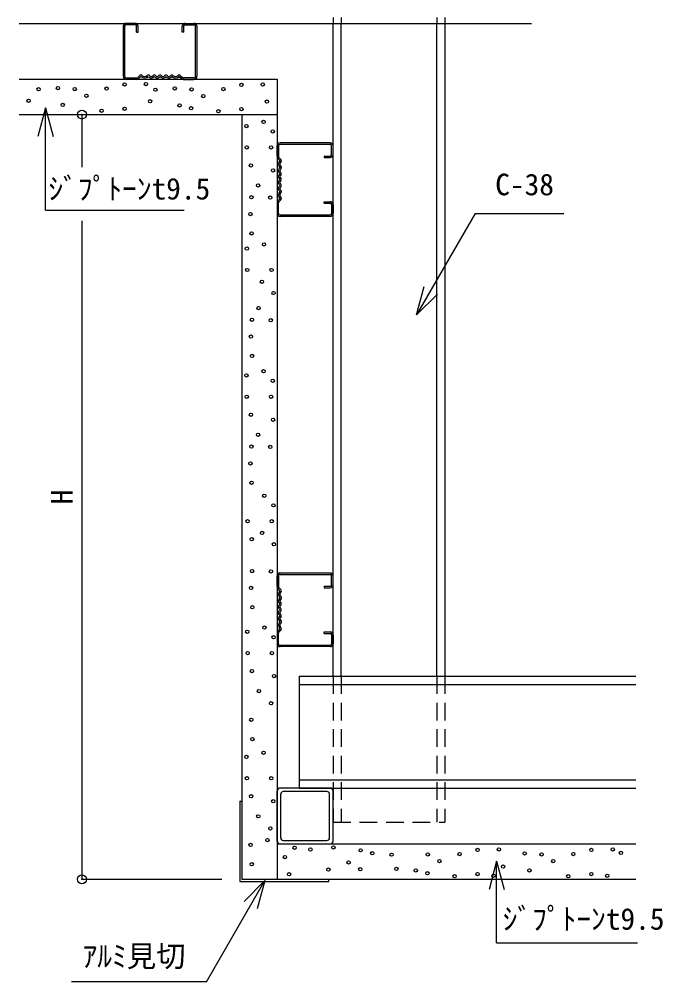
# Model space of a CAD drawing. Units: millimetres, scale not verified. Extents: x -688 to 687, y -487 to 475.
# Drawn here: x -367.9 to -149.3, y -186.4 to 140.6 of the extents above; entities that cross this region are included whole.
import ezdxf
from ezdxf.enums import TextEntityAlignment as Align

# ---------------------------------------------------------------- set-up
doc = ezdxf.new("R2010")
doc.units = ezdxf.units.MM
doc.header["$LTSCALE"] = 5
doc.header["$PDMODE"] = 32
doc.header["$PDSIZE"] = 3
doc.linetypes.add('DASHED1', pattern=[1.8, 1.2, -0.6])
for name, color, linetype in [('1-1_中線', 7, 'Continuous'), ('1-2_太線１', 2, 'Continuous'), ('1-3_太線２', 3, 'Continuous'), ('1-4_細線', 6, 'Continuous'), ('1-5_寸法', 4, 'Continuous'), ('1-6_文字', 4, 'Continuous'), ('1-9_ハッチ', 4, 'Continuous')]:
    doc.layers.add(name, color=color, linetype=linetype)
doc.styles.add('ＭＳ ゴシック', font='')
doc.styles.get('ＭＳ ゴシック').set_extended_font_data('MS Gothic')

msp = doc.modelspace()

# ---------------------------------------------------------------- linework, layer by layer
at = {"layer": '1-1_中線', "linetype": 'DASHED1'}
for p, q in [((-261.284, 177.223), (-261.284, 139.223)), ((-258.504, 177.223), (-258.504, 139.223)), ((-226.064, 177.223), (-226.064, 139.223)), ((-223.284, 177.223), (-223.284, 139.223)), ((-258.504, -82.556), (-258.504, -132.088)), ((-226.064, -82.556), (-226.064, -132.088)), ((-223.284, -82.556), (-223.284, -132.088))]:
    msp.add_line(p, q, dxfattribs=at)
at = {"layer": '1-1_中線'}
for p, q in [((-367.861, 139.223), (-193.871, 139.223)), ((-261.284, -82.556), (-261.284, 139.223)), ((-258.504, -82.556), (-258.504, 139.223)), ((-226.064, -82.556), (-226.064, 139.223)), ((-223.284, 139.223), (-223.284, -82.556)), ((-272.852, -82.556), (-272.852, -120.556)), ((-272.852, -82.556), (-158.497, -82.556)), ((-272.852, -85.336), (-158.497, -85.336)), ((-272.852, -117.776), (-158.497, -117.776)), ((-272.852, -120.556), (-158.497, -120.556))]:
    msp.add_line(p, q, dxfattribs=at)
at = {"layer": '1-1_中線', "linetype": 'DASHED1'}
msp.add_lwpolyline([(-261.284, -82.556), (-261.284, -132.088), (-223.284, -132.088)], dxfattribs=at)
at = {"layer": '1-2_太線１'}
for p, q in [((-332.527, 138.223), (-332.526, 121.223)), ((-332.026, 121.223), (-332.027, 138.223)), ((-328.527, 139.223), (-331.527, 139.223)), ((-328.527, 138.723), (-331.527, 138.723)), ((-328.027, 136.223), (-328.027, 138.223)), ((-327.527, 136.223), (-327.527, 138.223)), ((-312.527, 136.223), (-312.527, 138.223)), ((-312.027, 136.223), (-312.027, 138.223)), ((-311.527, 139.223), (-308.527, 139.223)), ((-311.527, 138.723), (-308.527, 138.723)), ((-308.028, 121.223), (-308.027, 138.223)), ((-307.527, 138.223), (-307.528, 121.223)), ((-328.027, 136.223), (-327.527, 136.223)), ((-312.027, 136.223), (-312.527, 136.223)), ((-327.588, 120.825), (-326.881, 121.532)), ((-326.881, 121.532), (-327.588, 120.825)), ((-326.527, 121.179), (-327.234, 120.471)), ((-326.527, 121.179), (-327.234, 120.471)), ((-313.527, 121.179), (-312.82, 120.471)), ((-313.174, 121.532), (-312.466, 120.825)), ((-331.527, 120.679), (-327.941, 120.679)), ((-331.527, 120.679), (-327.941, 120.679)), ((-327.941, 120.179), (-331.527, 120.179)), ((-327.941, 120.179), (-331.527, 120.179)), ((-308.527, 120.679), (-312.113, 120.679)), ((-312.113, 120.179), (-308.527, 120.179)), ((-262.284, 98.638), (-279.284, 98.637)), ((-279.284, 98.137), (-262.284, 98.138)), ((-280.328, 94.052), (-280.328, 97.638)), ((-280.328, 94.052), (-280.328, 97.638)), ((-279.828, 97.638), (-279.828, 94.052)), ((-279.828, 97.638), (-279.828, 94.052)), ((-261.784, 94.638), (-261.784, 97.638)), ((-261.284, 94.638), (-261.284, 97.638)), ((-279.328, 92.638), (-280.036, 93.345)), ((-279.328, 92.638), (-280.036, 93.345)), ((-279.682, 93.699), (-278.975, 92.992)), ((-278.975, 92.992), (-279.682, 93.699)), ((-264.284, 94.138), (-262.284, 94.138)), ((-264.284, 94.138), (-264.284, 93.638)), ((-264.284, 93.638), (-262.284, 93.638)), ((-279.328, 79.638), (-280.036, 78.931)), ((-278.975, 79.285), (-279.682, 78.577)), ((-264.284, 78.638), (-262.284, 78.638)), ((-264.284, 78.138), (-264.284, 78.638)), ((-280.328, 78.224), (-280.328, 74.638)), ((-279.828, 74.638), (-279.828, 78.224)), ((-264.284, 78.138), (-262.284, 78.138)), ((-261.784, 77.638), (-261.784, 74.638)), ((-261.284, 77.638), (-261.284, 74.638)), ((-279.284, 74.139), (-262.284, 74.138)), ((-262.284, 73.638), (-279.284, 73.639)), ((-280.328, -52.097), (-280.328, -48.511)), ((-280.328, -52.097), (-280.328, -48.511)), ((-279.828, -48.511), (-279.828, -52.097)), ((-279.828, -48.511), (-279.828, -52.097)), ((-262.284, -47.511), (-279.284, -47.512)), ((-279.284, -48.012), (-262.284, -48.011)), ((-261.784, -51.511), (-261.784, -48.511)), ((-261.284, -51.511), (-261.284, -48.511)), ((-264.284, -52.012), (-262.284, -52.011)), ((-264.284, -52.012), (-264.284, -52.512)), ((-279.328, -53.511), (-280.036, -52.804)), ((-279.328, -53.511), (-280.036, -52.804)), ((-279.682, -52.451), (-278.975, -53.158)), ((-278.975, -53.158), (-279.682, -52.451)), ((-264.284, -52.512), (-262.284, -52.511)), ((-280.328, -67.926), (-280.328, -71.511)), ((-279.328, -66.511), (-280.036, -67.219)), ((-279.828, -71.511), (-279.828, -67.926)), ((-278.975, -66.865), (-279.682, -67.572)), ((-264.284, -67.511), (-262.284, -67.511)), ((-264.284, -68.011), (-264.284, -67.511)), ((-264.284, -68.011), (-262.284, -68.011)), ((-261.784, -68.511), (-261.784, -71.511)), ((-261.284, -68.511), (-261.284, -71.511)), ((-279.284, -72.011), (-262.284, -72.011)), ((-262.284, -72.511), (-279.284, -72.511)), ((-262.284, -120.556), (-279.284, -120.556)), ((-280.284, -138.556), (-280.284, -121.556)), ((-279.084, -137.482), (-279.084, -122.63)), ((-263.358, -121.756), (-278.211, -121.756)), ((-262.484, -137.482), (-262.484, -122.63)), ((-261.284, -138.556), (-261.284, -121.556)), ((-279.284, -139.556), (-262.284, -139.556)), ((-278.211, -138.356), (-263.358, -138.356))]:
    msp.add_line(p, q, dxfattribs=at)
for centre, radius, start, end in [((-331.527, 138.223), 1, 90.00299, 180.00299), ((-331.527, 138.223), 0.5, 90.00299, 180.00299), ((-328.527, 138.223), 1, 0.00299, 90.00299), ((-328.527, 138.223), 0.5, 0.00299, 90.00299), ((-311.527, 138.223), 1, 89.99698, 179.99698), ((-311.527, 138.223), 0.5, 89.99698, 179.99698), ((-308.527, 138.223), 1, 359.99698, 89.99698), ((-308.527, 138.223), 0.5, 359.99698, 89.99698), ((-331.527, 121.179), 1, 177.476, 270), ((-331.527, 121.179), 1, 177.476, 270), ((-331.527, 121.179), 0.5, 177.476, 270), ((-331.527, 121.179), 0.5, 177.476, 270), ((-326.527, 121.179), 0.5, 46.39717, 135), ((-325.277, 122.491), 1.812, 226.39717, 313.60281), ((-325.277, 122.491), 1.312, 226.39717, 313.60281), ((-324.027, 121.179), 0.5, 36.86989, 133.60281), ((-323.027, 121.929), 1.25, 216.86989, 323.1301), ((-323.027, 121.929), 0.75, 216.86989, 323.1301), ((-322.027, 121.179), 0.5, 36.86989, 143.1301), ((-321.027, 121.929), 1.25, 216.86989, 323.1301), ((-321.027, 121.929), 0.75, 216.86989, 323.1301), ((-320.027, 121.179), 0.5, 36.86989, 143.1301), ((-319.027, 121.929), 1.25, 216.86989, 323.1301), ((-319.027, 121.929), 0.75, 216.86989, 323.1301), ((-318.027, 121.179), 0.5, 36.86989, 143.1301), ((-317.027, 121.929), 1.25, 216.86989, 323.1301), ((-317.027, 121.929), 0.75, 216.86989, 323.1301), ((-316.027, 121.179), 0.5, 46.39717, 143.1301), ((-314.777, 122.491), 1.812, 226.39717, 313.60281), ((-314.777, 122.491), 1.312, 226.39717, 313.60281), ((-313.527, 121.179), 0.5, 44.99998, 133.60281), ((-308.527, 121.179), 1, 270, 2.52399), ((-308.527, 121.179), 0.5, 270, 2.52399), ((-327.941, 121.179), 0.5, 269.99998, 314.99998), ((-327.941, 121.179), 0.5, 270, 314.99998), ((-327.941, 121.179), 1, 270, 315), ((-327.941, 121.179), 1, 270, 314.99998), ((-312.113, 121.179), 1, 225, 270), ((-312.113, 121.179), 0.5, 225, 270), ((-279.328, 97.638), 1, 87.476, 180), ((-279.328, 97.638), 1, 87.476, 180), ((-279.328, 97.638), 0.5, 87.476, 180), ((-279.328, 97.638), 0.5, 87.476, 180), ((-262.284, 97.638), 1, 0.00299, 90.00299), ((-262.284, 97.638), 0.5, 0.00299, 90.00299), ((-279.328, 94.052), 1, 180, 225), ((-279.328, 94.052), 1, 180, 224.99998), ((-278.016, 91.388), 1.812, 136.39717, 223.60281), ((-279.328, 94.052), 0.5, 179.99998, 224.99998), ((-279.328, 94.052), 0.5, 180, 224.99998), ((-278.016, 91.388), 1.312, 136.39717, 223.60281), ((-279.328, 92.638), 0.5, 316.39717, 45), ((-262.284, 94.638), 0.5, 270.00299, 0.00299), ((-262.284, 94.638), 1, 270.00299, 0.00299), ((-278.578, 89.138), 1.25, 126.86989, 233.1301), ((-278.578, 89.138), 0.75, 126.86989, 233.1301), ((-279.328, 90.138), 0.5, 306.86989, 43.60281), ((-279.328, 88.138), 0.5, 306.86989, 53.1301), ((-278.578, 87.138), 1.25, 126.86989, 233.1301), ((-278.578, 85.138), 1.25, 126.86989, 233.1301), ((-278.578, 87.138), 0.75, 126.86989, 233.1301), ((-278.578, 85.138), 0.75, 126.86989, 233.1301), ((-279.328, 86.138), 0.5, 306.86989, 53.1301), ((-278.016, 80.888), 1.812, 136.39717, 223.60281), ((-278.578, 83.138), 1.25, 126.86989, 233.1301), ((-278.016, 80.888), 1.312, 136.39717, 223.60281), ((-278.578, 83.138), 0.75, 126.86989, 233.1301), ((-279.328, 84.138), 0.5, 306.86989, 53.1301), ((-279.328, 82.138), 0.5, 316.39717, 53.1301), ((-279.328, 78.224), 1, 135, 180), ((-279.328, 78.224), 0.5, 135, 180), ((-279.328, 79.638), 0.5, 314.99998, 43.60281), ((-262.284, 77.638), 1, 359.99698, 89.99698), ((-262.284, 77.638), 0.5, 359.99698, 89.99698), ((-279.328, 74.638), 1, 180, 272.52399), ((-279.328, 74.638), 0.5, 180, 272.52399), ((-262.284, 74.638), 0.5, 269.99698, 359.99698), ((-262.284, 74.638), 1, 269.99698, 359.99698), ((-279.328, -48.511), 1, 87.476, 180), ((-279.328, -48.511), 1, 87.476, 180), ((-279.328, -48.511), 0.5, 87.476, 180), ((-279.328, -48.511), 0.5, 87.476, 180), ((-262.284, -48.511), 1, 0.00299, 90.00299), ((-262.284, -48.511), 0.5, 0.00299, 90.00299), ((-279.328, -52.097), 1, 180, 225), ((-279.328, -52.097), 1, 180, 224.99998), ((-279.328, -52.097), 0.5, 179.99998, 224.99998), ((-279.328, -52.097), 0.5, 180, 224.99998), ((-262.284, -51.511), 0.5, 270.00299, 0.00299), ((-262.284, -51.511), 1, 270.00299, 0.00299), ((-278.016, -54.761), 1.812, 136.39717, 223.60281), ((-278.016, -54.761), 1.312, 136.39717, 223.60281), ((-279.328, -53.511), 0.5, 316.39717, 45), ((-278.578, -57.011), 1.25, 126.86989, 233.1301), ((-278.578, -59.011), 1.25, 126.86989, 233.1301), ((-278.578, -57.011), 0.75, 126.86989, 233.1301), ((-278.578, -59.011), 0.75, 126.86989, 233.1301), ((-279.328, -56.011), 0.5, 306.86989, 43.60281), ((-279.328, -58.011), 0.5, 306.86989, 53.1301), ((-278.578, -61.011), 1.25, 126.86989, 233.1301), ((-278.578, -63.011), 1.25, 126.86989, 233.1301), ((-278.578, -61.011), 0.75, 126.86989, 233.1301), ((-279.328, -60.011), 0.5, 306.86989, 53.1301), ((-279.328, -62.011), 0.5, 306.86989, 53.1301), ((-278.016, -65.261), 1.812, 136.39717, 223.60281), ((-278.016, -65.261), 1.312, 136.39717, 223.60281), ((-278.578, -63.011), 0.75, 126.86989, 233.1301), ((-279.328, -64.011), 0.5, 316.39717, 53.1301), ((-279.328, -67.926), 1, 135, 180), ((-279.328, -67.926), 0.5, 135, 180), ((-279.328, -66.511), 0.5, 314.99998, 43.60281), ((-262.284, -68.511), 1, 359.99698, 89.99698), ((-262.284, -68.511), 0.5, 359.99698, 89.99698), ((-279.328, -71.511), 1, 180, 272.52399), ((-279.328, -71.511), 0.5, 180, 272.52399), ((-262.284, -71.511), 0.5, 269.99698, 359.99698), ((-262.284, -71.511), 1, 269.99698, 359.99698), ((-279.284, -121.556), 1, 90, 180), ((-262.284, -121.556), 1, 0, 90), ((-278.211, -122.63), 0.874, 90, 180), ((-263.358, -122.63), 0.874, 0, 90), ((-279.284, -138.556), 1, 180, 270), ((-278.211, -137.482), 0.874, 180, 270), ((-263.358, -137.482), 0.874, 270, 0), ((-262.284, -138.556), 1, 270, 0)]:
    msp.add_arc(centre, radius, start, end, dxfattribs=at)
at = {"layer": '1-3_太線２'}
for p, q in [((-367.861, 120.223), (-280.284, 120.223)), ((-280.284, 120.223), (-280.284, -151.556)), ((-367.861, 108.223), (-280.284, 108.223)), ((-280.284, -139.556), (-280.284, -151.556)), ((-280.284, -139.556), (-158.497, -139.556)), ((-280.284, -151.556), (-158.497, -151.556))]:
    msp.add_line(p, q, dxfattribs=at)
msp.add_lwpolyline([(-292.284, 108.223), (-292.284, -151.556), (-280.284, -151.556)], dxfattribs=at)
at = {"layer": '1-4_細線'}
for p, q in [((-292.999, -124.972), (-292.284, -124.972)), ((-262.696, -152.27), (-262.696, -151.556))]:
    msp.add_line(p, q, dxfattribs=at)
for points in [[(-292.999, -124.972), (-292.999, -152.27), (-262.696, -152.27)], [(-292.284, -124.972), (-292.284, -151.556), (-262.696, -151.556)]]:
    msp.add_lwpolyline(points, dxfattribs=at)
at = {"layer": '1-5_寸法'}
for p, q in [((-346.575, 108.223), (-346.575, 90.318)), ((-346.575, 72.134), (-346.575, -151.556)), ((-346.575, -151.556), (-299.03, -151.556))]:
    msp.add_line(p, q, dxfattribs=at)
at = {"layer": '1-5_寸法', "color": 3}
for p in [(-346.575, 108.223), (-346.575, -151.556)]:
    msp.add_point(p, dxfattribs=at)
at = {"layer": '1-6_文字'}
for p, q in [((-358.987, 110.483), (-356.399, 100.824)), ((-358.987, 75.716), (-311.862, 75.716)), ((-213.044, 74.63), (-232.93, 40.185)), ((-213.044, 74.63), (-182.884, 74.63)), ((-232.93, 40.185), (-230.342, 49.845)), ((-232.93, 40.185), (-225.859, 47.256)), ((-205.75, -145.382), (-208.338, -155.041)), ((-205.75, -145.382), (-203.162, -155.041)), ((-205.75, -173.143), (-205.75, -145.382)), ((-304.294, -186.352), (-284.449, -151.979)), ((-284.449, -151.979), (-291.52, -159.05)), ((-284.449, -151.979), (-287.037, -161.638)), ((-205.75, -173.143), (-157.959, -173.143)), ((-304.294, -186.352), (-350.08, -186.352))]:
    msp.add_line(p, q, dxfattribs=at)
msp.add_lwpolyline([(-358.987, 75.716), (-358.987, 110.483), (-361.576, 100.824)], dxfattribs=at)
at = {"layer": '1-9_ハッチ'}
for centre in [(-354.733, 117.236), (-332.091, 118.461), (-324.839, 118.603), (-292.426, 118.325), (-285.174, 118.467), (-361.295, 116.826), (-349.011, 116.897), (-345.03, 114.622), (-338.205, 117.039), (-321.63, 116.69), (-315.068, 117.1), (-309.346, 116.761), (-305.364, 114.486), (-298.54, 116.903), (-364.713, 112.909), (-353.092, 111.494), (-323.417, 112.773), (-313.427, 111.358), (-283.752, 112.637), (-339.911, 109.503), (-332.091, 110.214), (-309.488, 110.362), (-300.246, 109.367), (-292.426, 110.078), (-290.74, 104.335), (-284.91, 105.756), (-281.782, 102.486), (-290.597, 97.083), (-282.351, 97.083), (-289.176, 90.969), (-281.64, 89.263), (-286.758, 84.144), (-289.033, 80.163), (-282.635, 80.021), (-289.372, 74.441), (-288.962, 67.878), (-290.577, 62.686), (-284.747, 64.108), (-290.434, 55.435), (-282.188, 55.435), (-285.458, 51.454), (-281.477, 47.615), (-286.595, 42.496), (-288.87, 38.515), (-282.472, 38.372), (-289.209, 32.793), (-288.799, 26.23), (-290.741, 19.633), (-284.912, 21.055), (-281.784, 17.784), (-290.599, 12.381), (-282.352, 12.381), (-289.177, 6.267), (-281.641, 4.561), (-286.76, -0.558), (-289.035, -4.539), (-282.637, -4.681), (-289.374, -10.261), (-288.964, -16.823), (-284.662, -21.243), (-281.534, -24.513), (-290.35, -29.916), (-282.103, -29.916), (-288.928, -36.03), (-285.373, -33.897), (-281.392, -37.736), (-288.786, -46.836), (-282.387, -46.978), (-289.125, -52.558), (-288.714, -59.121), (-290.437, -67.449), (-284.607, -66.027), (-281.479, -69.297), (-290.295, -74.7), (-282.048, -74.7), (-288.873, -80.814), (-281.337, -82.52), (-286.456, -87.639), (-282.333, -91.762), (-289.07, -97.342), (-288.66, -103.905), (-290.696, -109.967), (-284.867, -108.545), (-290.554, -117.218), (-282.307, -117.218), (-289.132, -123.332), (-281.596, -125.038), (-286.715, -130.157), (-282.592, -134.28), (-289.329, -139.86), (-283.587, -138.22), (-274.389, -140.858), (-261.166, -140.715), (-277.66, -143.986), (-268.986, -141.426), (-251.924, -141.711), (-247.985, -142.706), (-241.415, -143.182), (-229.131, -143.111), (-218.325, -142.969), (-212.211, -141.547), (-204.959, -141.405), (-196.227, -142.772), (-190.505, -143.111), (-179.699, -142.969), (-173.585, -141.547), (-166.333, -141.405), (-163.552, -142.572), (-288.919, -146.423), (-256.047, -145.834), (-225.15, -145.386), (-203.538, -147.235), (-186.523, -145.386), (-276.238, -149.815), (-262.872, -148.251), (-252.066, -148.109), (-239.782, -148.038), (-233.212, -148.514), (-229.273, -149.51), (-220.031, -150.505), (-212.211, -149.794), (-206.808, -150.363), (-194.586, -148.514), (-181.405, -150.505), (-173.585, -149.794), (-168.182, -150.363)]:
    msp.add_circle(centre, 0.561, dxfattribs=at)

# ---------------------------------------------------------------- texts
at = {"layer": '1-5_寸法', "style": 'ＭＳ ゴシック'}
msp.add_text('H', height=7.331, rotation=90, dxfattribs=at).set_placement((-347.575, -24.167), align=Align.BOTTOM_LEFT)
at = {"layer": '1-6_文字', "style": 'ＭＳ ゴシック'}
for s, p in [('ｼﾞﾌﾟﾄｰﾝt9.5', (-357.95, 77.185)), ('C-38', (-206.227, 78.62)), ('ｼﾞﾌﾟﾄｰﾝt9.5', (-203.684, -170.869)), ('ｱﾙﾐ見切', (-346.366, -183.506))]:
    msp.add_text(s, height=7.331, dxfattribs=at).set_placement(p, align=Align.BOTTOM_LEFT)

doc.saveas('drawing.dxf')
